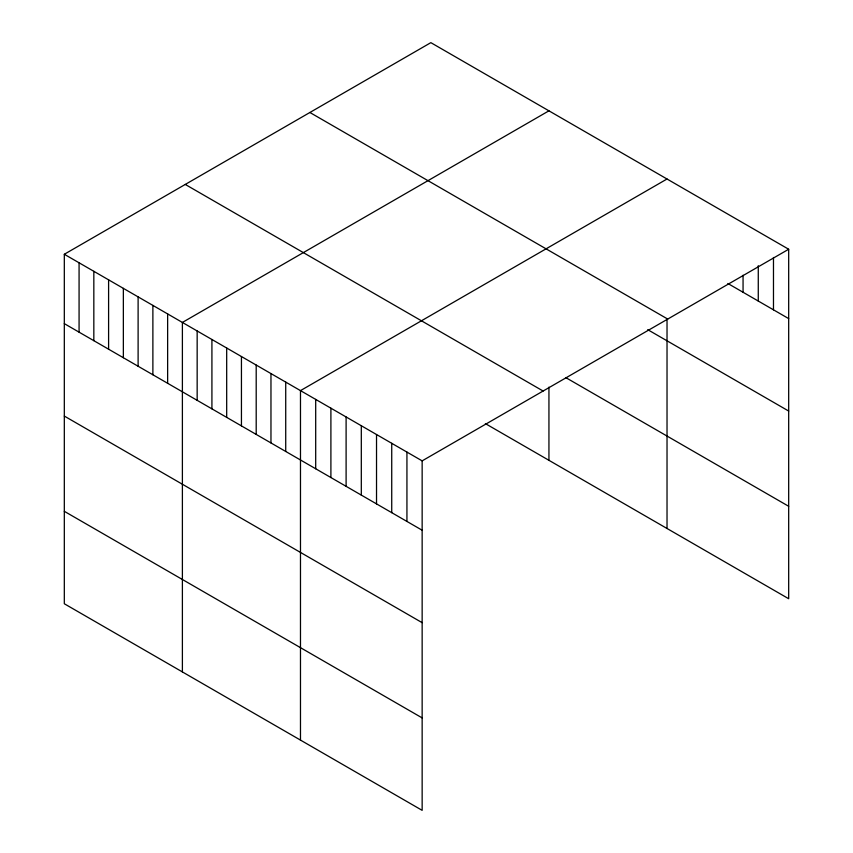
<?xml version="1.0" encoding="UTF-8"?>
<svg xmlns="http://www.w3.org/2000/svg" width="853" height="853" viewBox="0 0 853 853"><rect width="100%" height="100%" fill="white"/><g stroke="black" fill="none" stroke-linecap="round" stroke-linejoin="round"><path stroke-width="1.28" d="M788.684 249.247L422.15 460.865L422.15 810.35L64.316 603.753L64.316 254.269L430.85 42.65L788.684 249.247L788.684 598.731L485.357 423.6M548.937 110.826L182.393 322.445L182.393 671.929M667.025 179.002L300.48 390.621L300.48 740.105M727.854 283.484L788.684 318.606M309.895 112.489L667.728 319.075M647.726 329.663L788.684 411.05M565.965 377.708L788.684 506.287M185.272 184.44L543.105 391.026M64.316 254.269L422.15 460.865M64.316 323.639L422.15 530.225M64.316 416.072L422.15 622.669M64.316 511.32L422.15 717.906M773.479 257.478L773.479 309.831M758.274 265.709L758.274 301.045M743.059 275.252L743.059 292.27M667.025 318.979L667.025 528.487M548.937 387.134L548.937 460.311M406.934 452.079L406.934 521.45M391.73 443.304L391.73 512.664M376.525 434.518L376.525 503.888M361.309 425.743L361.309 495.103M346.105 416.968L346.105 486.327M330.9 408.182L330.9 477.552M315.695 399.407L315.695 468.766M285.723 382.101L285.723 451.461M270.966 373.582L270.966 442.942M256.199 365.052L256.199 434.422M241.442 356.533L241.442 425.903M226.685 348.013L226.685 417.373M211.917 339.494L211.917 408.854M197.16 330.964L197.16 400.334M167.636 313.925L167.636 383.285M152.879 305.406L152.879 374.766M138.111 296.876L138.111 366.246M123.354 288.357L123.354 357.727M108.598 279.837L108.598 349.197M93.83 271.318L93.83 340.678M79.073 262.788L79.073 332.158"/></g></svg>
